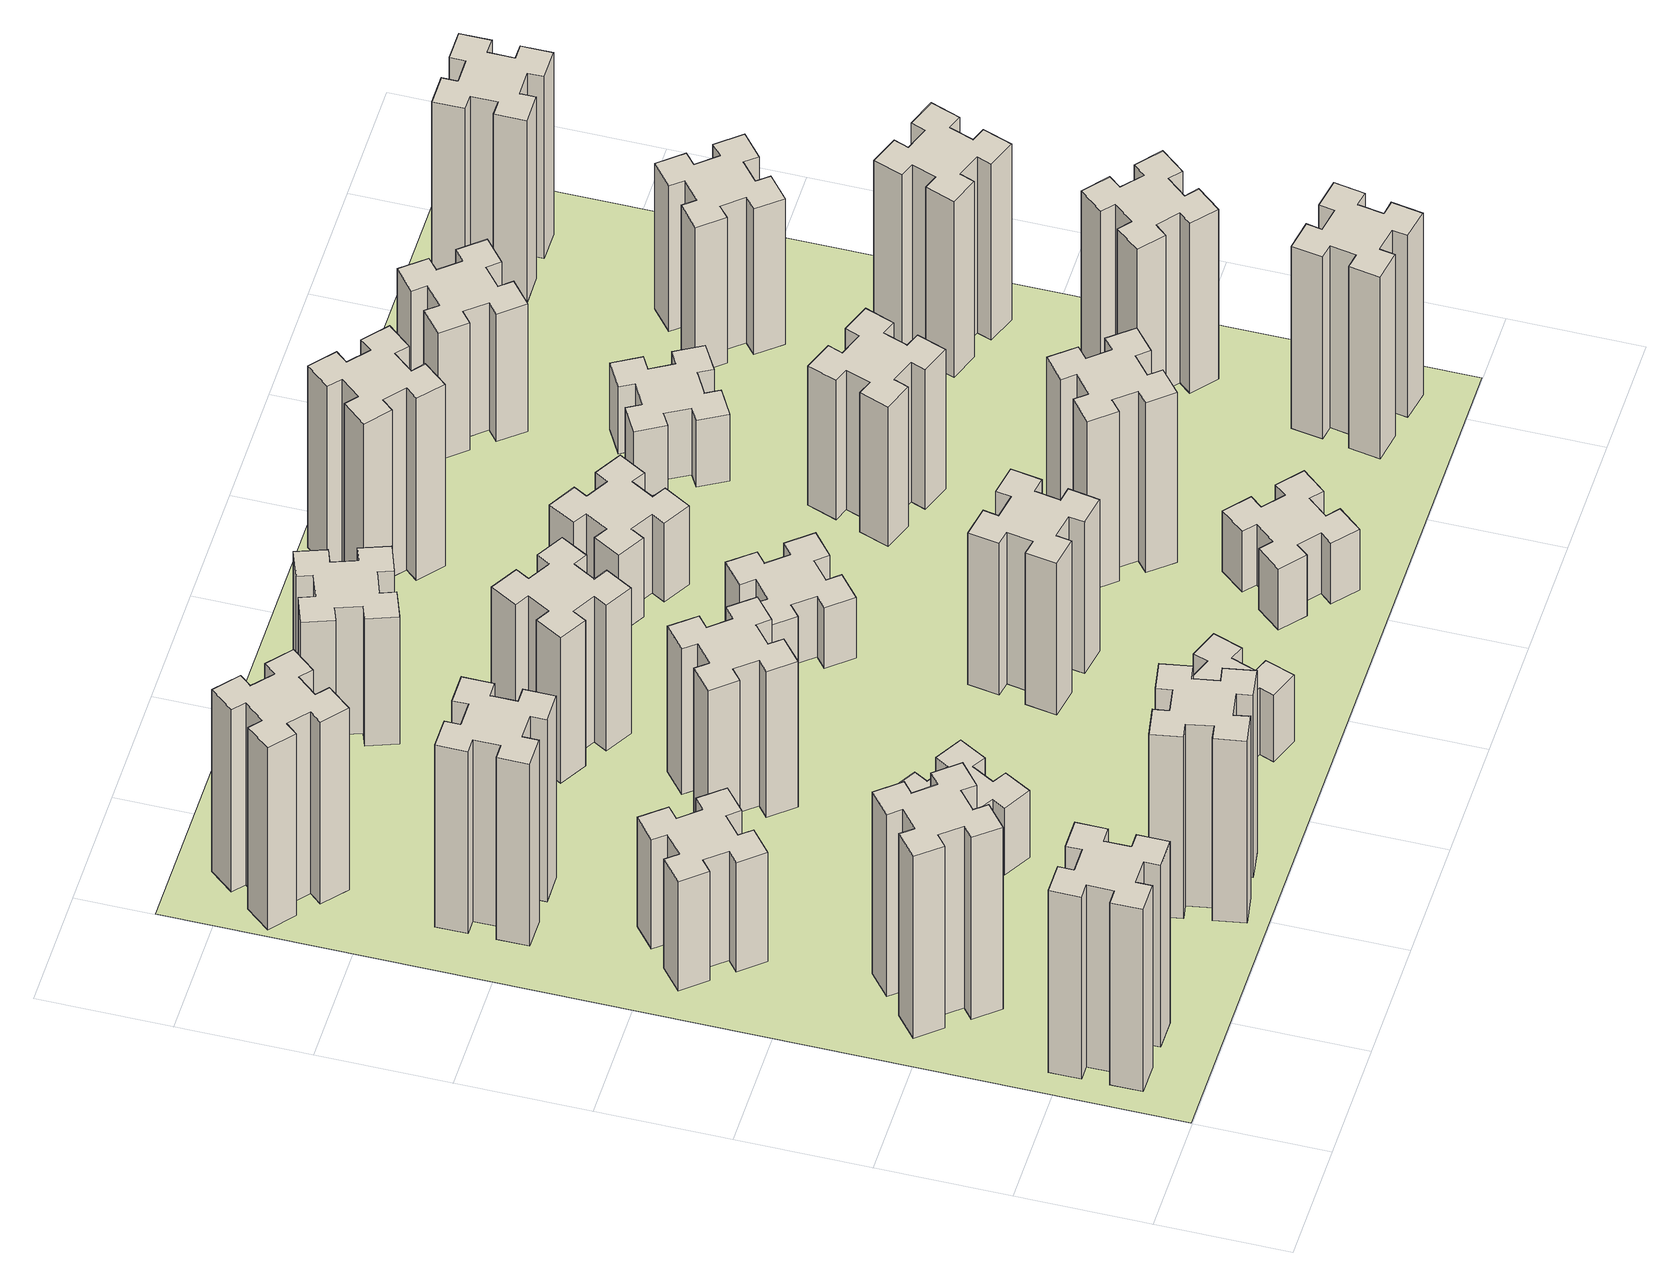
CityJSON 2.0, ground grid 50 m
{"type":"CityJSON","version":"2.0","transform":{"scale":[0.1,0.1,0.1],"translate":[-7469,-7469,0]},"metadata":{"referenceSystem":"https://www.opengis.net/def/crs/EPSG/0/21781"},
"CityObjects":{
"building1":{"type":"Building","attributes":{"class":"1000","function":"1000","usage":"1000","yearOfConstruction":2016,"roofType":"1000","measuredHeight":90,"storeysAboveGround":30,"storeysBelowGround":0},"geometry":[{"type":"Solid","lod":"1","boundaries":[[[[0,1,2,3,4,5,6,7,8,9,10,11,12,13,14,15,16,17,18,19]],[[17,16,20,21]],[[16,15,22,20]],[[15,14,23,22]],[[14,13,24,23]],[[13,12,25,24]],[[12,11,26,25]],[[11,10,27,26]],[[10,9,28,27]],[[9,8,29,28]],[[8,7,30,29]],[[7,6,31,30]],[[6,5,32,31]],[[5,4,33,32]],[[4,3,34,33]],[[3,2,35,34]],[[2,1,36,35]],[[1,0,37,36]],[[0,19,38,37]],[[19,18,39,38]],[[18,17,21,39]],[[24,25,26,27,28,29,30,31,32,33,34,35,36,37,38,39,21,20,22,23]]]]}]},
"building2":{"type":"Building","attributes":{"class":"1000","function":"1000","usage":"1000","yearOfConstruction":2016,"roofType":"1000","measuredHeight":90,"storeysAboveGround":30,"storeysBelowGround":0},"geometry":[{"type":"Solid","lod":"1","boundaries":[[[[40,41,42,43,44,45,46,47,48,49,50,51,52,53,54,55,56,57,58,59]],[[57,56,60,61]],[[56,55,62,60]],[[55,54,63,62]],[[54,53,64,63]],[[53,52,65,64]],[[52,51,66,65]],[[51,50,67,66]],[[50,49,68,67]],[[49,48,69,68]],[[48,47,70,69]],[[47,46,71,70]],[[46,45,72,71]],[[45,44,73,72]],[[44,43,74,73]],[[43,42,75,74]],[[42,41,76,75]],[[41,40,77,76]],[[40,59,78,77]],[[59,58,79,78]],[[58,57,61,79]],[[64,65,66,67,68,69,70,71,72,73,74,75,76,77,78,79,61,60,62,63]]]]}]},
"building3":{"type":"Building","attributes":{"class":"1000","function":"1000","usage":"1000","yearOfConstruction":2016,"roofType":"1000","measuredHeight":54,"storeysAboveGround":30,"storeysBelowGround":0},"geometry":[{"type":"Solid","lod":"1","boundaries":[[[[80,81,82,83,84,85,86,87,88,89,90,91,92,93,94,95,96,97,98,99]],[[97,96,100,101]],[[96,95,102,100]],[[95,94,103,102]],[[94,93,104,103]],[[93,92,105,104]],[[92,91,106,105]],[[91,90,107,106]],[[90,89,108,107]],[[89,88,109,108]],[[88,87,110,109]],[[87,86,111,110]],[[86,85,112,111]],[[85,84,113,112]],[[84,83,114,113]],[[83,82,115,114]],[[82,81,116,115]],[[81,80,117,116]],[[80,99,118,117]],[[99,98,119,118]],[[98,97,101,119]],[[104,105,106,107,108,109,110,111,112,113,114,115,116,117,118,119,101,100,102,103]]]]}]},
"building4":{"type":"Building","attributes":{"class":"1000","function":"1000","usage":"1000","yearOfConstruction":2016,"roofType":"1000","measuredHeight":90,"storeysAboveGround":30,"storeysBelowGround":0},"geometry":[{"type":"Solid","lod":"1","boundaries":[[[[120,121,122,123,124,125,126,127,128,129,130,131,132,133,134,135,136,137,138,139]],[[137,136,140,141]],[[136,135,142,140]],[[135,134,143,142]],[[134,133,144,143]],[[133,132,145,144]],[[132,131,146,145]],[[131,130,147,146]],[[130,129,148,147]],[[129,128,149,148]],[[128,127,150,149]],[[127,126,151,150]],[[126,125,152,151]],[[125,124,153,152]],[[124,123,154,153]],[[123,122,155,154]],[[122,121,156,155]],[[121,120,157,156]],[[120,139,158,157]],[[139,138,159,158]],[[138,137,141,159]],[[144,145,146,147,148,149,150,151,152,153,154,155,156,157,158,159,141,140,142,143]]]]}]},
"building5":{"type":"Building","attributes":{"class":"1000","function":"1000","usage":"1000","yearOfConstruction":2016,"roofType":"1000","measuredHeight":90,"storeysAboveGround":30,"storeysBelowGround":0},"geometry":[{"type":"Solid","lod":"1","boundaries":[[[[160,161,162,163,164,165,166,167,168,169,170,171,172,173,174,175,176,177,178,179]],[[177,176,180,181]],[[176,175,182,180]],[[175,174,183,182]],[[174,173,184,183]],[[173,172,185,184]],[[172,171,186,185]],[[171,170,187,186]],[[170,169,188,187]],[[169,168,189,188]],[[168,167,190,189]],[[167,166,191,190]],[[166,165,192,191]],[[165,164,193,192]],[[164,163,194,193]],[[163,162,195,194]],[[162,161,196,195]],[[161,160,197,196]],[[160,179,198,197]],[[179,178,199,198]],[[178,177,181,199]],[[184,185,186,187,188,189,190,191,192,193,194,195,196,197,198,199,181,180,182,183]]]]}]},
"building6":{"type":"Building","attributes":{"class":"1000","function":"1000","usage":"1000","yearOfConstruction":2016,"roofType":"1000","measuredHeight":90,"storeysAboveGround":30,"storeysBelowGround":0},"geometry":[{"type":"Solid","lod":"1","boundaries":[[[[200,201,202,203,204,205,206,207,208,209,210,211,212,213,214,215,216,217,218,219]],[[217,216,220,221]],[[216,215,222,220]],[[215,214,223,222]],[[214,213,224,223]],[[213,212,225,224]],[[212,211,226,225]],[[211,210,227,226]],[[210,209,228,227]],[[209,208,229,228]],[[208,207,230,229]],[[207,206,231,230]],[[206,205,232,231]],[[205,204,233,232]],[[204,203,234,233]],[[203,202,235,234]],[[202,201,236,235]],[[201,200,237,236]],[[200,219,238,237]],[[219,218,239,238]],[[218,217,221,239]],[[224,225,226,227,228,229,230,231,232,233,234,235,236,237,238,239,221,220,222,223]]]]}]},
"building7":{"type":"Building","attributes":{"class":"1000","function":"1000","usage":"1000","yearOfConstruction":2016,"roofType":"1000","measuredHeight":33,"storeysAboveGround":30,"storeysBelowGround":0},"geometry":[{"type":"Solid","lod":"1","boundaries":[[[[240,241,242,243,244,245,246,247,248,249,250,251,252,253,254,255,256,257,258,259]],[[257,256,260,261]],[[256,255,262,260]],[[255,254,263,262]],[[254,253,264,263]],[[253,252,265,264]],[[252,251,266,265]],[[251,250,267,266]],[[250,249,268,267]],[[249,248,269,268]],[[248,247,270,269]],[[247,246,271,270]],[[246,245,272,271]],[[245,244,273,272]],[[244,243,274,273]],[[243,242,275,274]],[[242,241,276,275]],[[241,240,277,276]],[[240,259,278,277]],[[259,258,279,278]],[[258,257,261,279]],[[264,265,266,267,268,269,270,271,272,273,274,275,276,277,278,279,261,260,262,263]]]]}]},
"building8":{"type":"Building","attributes":{"class":"1000","function":"1000","usage":"1000","yearOfConstruction":2016,"roofType":"1000","measuredHeight":72,"storeysAboveGround":30,"storeysBelowGround":0},"geometry":[{"type":"Solid","lod":"1","boundaries":[[[[280,281,282,283,284,285,286,287,288,289,290,291,292,293,294,295,296,297,298,299]],[[297,296,300,301]],[[296,295,302,300]],[[295,294,303,302]],[[294,293,304,303]],[[293,292,305,304]],[[292,291,306,305]],[[291,290,307,306]],[[290,289,308,307]],[[289,288,309,308]],[[288,287,310,309]],[[287,286,311,310]],[[286,285,312,311]],[[285,284,313,312]],[[284,283,314,313]],[[283,282,315,314]],[[282,281,316,315]],[[281,280,317,316]],[[280,299,318,317]],[[299,298,319,318]],[[298,297,301,319]],[[304,305,306,307,308,309,310,311,312,313,314,315,316,317,318,319,301,300,302,303]]]]}]},
"building9":{"type":"Building","attributes":{"class":"1000","function":"1000","usage":"1000","yearOfConstruction":2016,"roofType":"1000","measuredHeight":33,"storeysAboveGround":30,"storeysBelowGround":0},"geometry":[{"type":"Solid","lod":"1","boundaries":[[[[320,321,322,323,324,325,326,327,328,329,330,331,332,333,334,335,336,337,338,339]],[[337,336,340,341]],[[336,335,342,340]],[[335,334,343,342]],[[334,333,344,343]],[[333,332,345,344]],[[332,331,346,345]],[[331,330,347,346]],[[330,329,348,347]],[[329,328,349,348]],[[328,327,350,349]],[[327,326,351,350]],[[326,325,352,351]],[[325,324,353,352]],[[324,323,354,353]],[[323,322,355,354]],[[322,321,356,355]],[[321,320,357,356]],[[320,339,358,357]],[[339,338,359,358]],[[338,337,341,359]],[[344,345,346,347,348,349,350,351,352,353,354,355,356,357,358,359,341,340,342,343]]]]}]},
"building10":{"type":"Building","attributes":{"class":"1000","function":"1000","usage":"1000","yearOfConstruction":2016,"roofType":"1000","measuredHeight":72,"storeysAboveGround":30,"storeysBelowGround":0},"geometry":[{"type":"Solid","lod":"1","boundaries":[[[[360,361,362,363,364,365,366,367,368,369,370,371,372,373,374,375,376,377,378,379]],[[377,376,380,381]],[[376,375,382,380]],[[375,374,383,382]],[[374,373,384,383]],[[373,372,385,384]],[[372,371,386,385]],[[371,370,387,386]],[[370,369,388,387]],[[369,368,389,388]],[[368,367,390,389]],[[367,366,391,390]],[[366,365,392,391]],[[365,364,393,392]],[[364,363,394,393]],[[363,362,395,394]],[[362,361,396,395]],[[361,360,397,396]],[[360,379,398,397]],[[379,378,399,398]],[[378,377,381,399]],[[384,385,386,387,388,389,390,391,392,393,394,395,396,397,398,399,381,380,382,383]]]]}]},
"building11":{"type":"Building","attributes":{"class":"1000","function":"1000","usage":"1000","yearOfConstruction":2016,"roofType":"1000","measuredHeight":63,"storeysAboveGround":30,"storeysBelowGround":0},"geometry":[{"type":"Solid","lod":"1","boundaries":[[[[400,401,402,403,404,405,406,407,408,409,410,411,412,413,414,415,416,417,418,419]],[[417,416,420,421]],[[416,415,422,420]],[[415,414,423,422]],[[414,413,424,423]],[[413,412,425,424]],[[412,411,426,425]],[[411,410,427,426]],[[410,409,428,427]],[[409,408,429,428]],[[408,407,430,429]],[[407,406,431,430]],[[406,405,432,431]],[[405,404,433,432]],[[404,403,434,433]],[[403,402,435,434]],[[402,401,436,435]],[[401,400,437,436]],[[400,419,438,437]],[[419,418,439,438]],[[418,417,421,439]],[[424,425,426,427,428,429,430,431,432,433,434,435,436,437,438,439,421,420,422,423]]]]}]},
"building12":{"type":"Building","attributes":{"class":"1000","function":"1000","usage":"1000","yearOfConstruction":2016,"roofType":"1000","measuredHeight":75,"storeysAboveGround":30,"storeysBelowGround":0},"geometry":[{"type":"Solid","lod":"1","boundaries":[[[[440,441,442,443,444,445,446,447,448,449,450,451,452,453,454,455,456,457,458,459]],[[457,456,460,461]],[[456,455,462,460]],[[455,454,463,462]],[[454,453,464,463]],[[453,452,465,464]],[[452,451,466,465]],[[451,450,467,466]],[[450,449,468,467]],[[449,448,469,468]],[[448,447,470,469]],[[447,446,471,470]],[[446,445,472,471]],[[445,444,473,472]],[[444,443,474,473]],[[443,442,475,474]],[[442,441,476,475]],[[441,440,477,476]],[[440,459,478,477]],[[459,458,479,478]],[[458,457,461,479]],[[464,465,466,467,468,469,470,471,472,473,474,475,476,477,478,479,461,460,462,463]]]]}]},
"building13":{"type":"Building","attributes":{"class":"1000","function":"1000","usage":"1000","yearOfConstruction":2016,"roofType":"1000","measuredHeight":30,"storeysAboveGround":30,"storeysBelowGround":0},"geometry":[{"type":"Solid","lod":"1","boundaries":[[[[480,481,482,483,484,485,486,487,488,489,490,491,492,493,494,495,496,497,498,499]],[[497,496,500,501]],[[496,495,502,500]],[[495,494,503,502]],[[494,493,504,503]],[[493,492,505,504]],[[492,491,506,505]],[[491,490,507,506]],[[490,489,508,507]],[[489,488,509,508]],[[488,487,510,509]],[[487,486,511,510]],[[486,485,512,511]],[[485,484,513,512]],[[484,483,514,513]],[[483,482,515,514]],[[482,481,516,515]],[[481,480,517,516]],[[480,499,518,517]],[[499,498,519,518]],[[498,497,501,519]],[[504,505,506,507,508,509,510,511,512,513,514,515,516,517,518,519,501,500,502,503]]]]}]},
"building14":{"type":"Building","attributes":{"class":"1000","function":"1000","usage":"1000","yearOfConstruction":2016,"roofType":"1000","measuredHeight":30,"storeysAboveGround":30,"storeysBelowGround":0},"geometry":[{"type":"Solid","lod":"1","boundaries":[[[[520,521,522,523,524,525,526,527,528,529,530,531,532,533,534,535,536,537,538,539]],[[537,536,540,541]],[[536,535,542,540]],[[535,534,543,542]],[[534,533,544,543]],[[533,532,545,544]],[[532,531,546,545]],[[531,530,547,546]],[[530,529,548,547]],[[529,528,549,548]],[[528,527,550,549]],[[527,526,551,550]],[[526,525,552,551]],[[525,524,553,552]],[[524,523,554,553]],[[523,522,555,554]],[[522,521,556,555]],[[521,520,557,556]],[[520,539,558,557]],[[539,538,559,558]],[[538,537,541,559]],[[544,545,546,547,548,549,550,551,552,553,554,555,556,557,558,559,541,540,542,543]]]]}]},
"building15":{"type":"Building","attributes":{"class":"1000","function":"1000","usage":"1000","yearOfConstruction":2016,"roofType":"1000","measuredHeight":39,"storeysAboveGround":30,"storeysBelowGround":0},"geometry":[{"type":"Solid","lod":"1","boundaries":[[[[560,561,562,563,564,565,566,567,568,569,570,571,572,573,574,575,576,577,578,579]],[[577,576,580,581]],[[576,575,582,580]],[[575,574,583,582]],[[574,573,584,583]],[[573,572,585,584]],[[572,571,586,585]],[[571,570,587,586]],[[570,569,588,587]],[[569,568,589,588]],[[568,567,590,589]],[[567,566,591,590]],[[566,565,592,591]],[[565,564,593,592]],[[564,563,594,593]],[[563,562,595,594]],[[562,561,596,595]],[[561,560,597,596]],[[560,579,598,597]],[[579,578,599,598]],[[578,577,581,599]],[[584,585,586,587,588,589,590,591,592,593,594,595,596,597,598,599,581,580,582,583]]]]}]},
"building16":{"type":"Building","attributes":{"class":"1000","function":"1000","usage":"1000","yearOfConstruction":2016,"roofType":"1000","measuredHeight":90,"storeysAboveGround":30,"storeysBelowGround":0},"geometry":[{"type":"Solid","lod":"1","boundaries":[[[[600,601,602,603,604,605,606,607,608,609,610,611,612,613,614,615,616,617,618,619]],[[617,616,620,621]],[[616,615,622,620]],[[615,614,623,622]],[[614,613,624,623]],[[613,612,625,624]],[[612,611,626,625]],[[611,610,627,626]],[[610,609,628,627]],[[609,608,629,628]],[[608,607,630,629]],[[607,606,631,630]],[[606,605,632,631]],[[605,604,633,632]],[[604,603,634,633]],[[603,602,635,634]],[[602,601,636,635]],[[601,600,637,636]],[[600,619,638,637]],[[619,618,639,638]],[[618,617,621,639]],[[624,625,626,627,628,629,630,631,632,633,634,635,636,637,638,639,621,620,622,623]]]]}]},
"building17":{"type":"Building","attributes":{"class":"1000","function":"1000","usage":"1000","yearOfConstruction":2016,"roofType":"1000","measuredHeight":84,"storeysAboveGround":30,"storeysBelowGround":0},"geometry":[{"type":"Solid","lod":"1","boundaries":[[[[640,641,642,643,644,645,646,647,648,649,650,651,652,653,654,655,656,657,658,659]],[[657,656,660,661]],[[656,655,662,660]],[[655,654,663,662]],[[654,653,664,663]],[[653,652,665,664]],[[652,651,666,665]],[[651,650,667,666]],[[650,649,668,667]],[[649,648,669,668]],[[648,647,670,669]],[[647,646,671,670]],[[646,645,672,671]],[[645,644,673,672]],[[644,643,674,673]],[[643,642,675,674]],[[642,641,676,675]],[[641,640,677,676]],[[640,659,678,677]],[[659,658,679,678]],[[658,657,661,679]],[[664,665,666,667,668,669,670,671,672,673,674,675,676,677,678,679,661,660,662,663]]]]}]},
"building18":{"type":"Building","attributes":{"class":"1000","function":"1000","usage":"1000","yearOfConstruction":2016,"roofType":"1000","measuredHeight":69,"storeysAboveGround":30,"storeysBelowGround":0},"geometry":[{"type":"Solid","lod":"1","boundaries":[[[[680,681,682,683,684,685,686,687,688,689,690,691,692,693,694,695,696,697,698,699]],[[697,696,700,701]],[[696,695,702,700]],[[695,694,703,702]],[[694,693,704,703]],[[693,692,705,704]],[[692,691,706,705]],[[691,690,707,706]],[[690,689,708,707]],[[689,688,709,708]],[[688,687,710,709]],[[687,686,711,710]],[[686,685,712,711]],[[685,684,713,712]],[[684,683,714,713]],[[683,682,715,714]],[[682,681,716,715]],[[681,680,717,716]],[[680,699,718,717]],[[699,698,719,718]],[[698,697,701,719]],[[704,705,706,707,708,709,710,711,712,713,714,715,716,717,718,719,701,700,702,703]]]]}]},
"building19":{"type":"Building","attributes":{"class":"1000","function":"1000","usage":"1000","yearOfConstruction":2016,"roofType":"1000","measuredHeight":33,"storeysAboveGround":30,"storeysBelowGround":0},"geometry":[{"type":"Solid","lod":"1","boundaries":[[[[720,721,722,723,724,725,726,727,728,729,730,731,732,733,734,735,736,737,738,739]],[[737,736,740,741]],[[736,735,742,740]],[[735,734,743,742]],[[734,733,744,743]],[[733,732,745,744]],[[732,731,746,745]],[[731,730,747,746]],[[730,729,748,747]],[[729,728,749,748]],[[728,727,750,749]],[[727,726,751,750]],[[726,725,752,751]],[[725,724,753,752]],[[724,723,754,753]],[[723,722,755,754]],[[722,721,756,755]],[[721,720,757,756]],[[720,739,758,757]],[[739,738,759,758]],[[738,737,741,759]],[[744,745,746,747,748,749,750,751,752,753,754,755,756,757,758,759,741,740,742,743]]]]}]},
"building20":{"type":"Building","attributes":{"class":"1000","function":"1000","usage":"1000","yearOfConstruction":2016,"roofType":"1000","measuredHeight":90,"storeysAboveGround":30,"storeysBelowGround":0},"geometry":[{"type":"Solid","lod":"1","boundaries":[[[[760,761,762,763,764,765,766,767,768,769,770,771,772,773,774,775,776,777,778,779]],[[777,776,780,781]],[[776,775,782,780]],[[775,774,783,782]],[[774,773,784,783]],[[773,772,785,784]],[[772,771,786,785]],[[771,770,787,786]],[[770,769,788,787]],[[769,768,789,788]],[[768,767,790,789]],[[767,766,791,790]],[[766,765,792,791]],[[765,764,793,792]],[[764,763,794,793]],[[763,762,795,794]],[[762,761,796,795]],[[761,760,797,796]],[[760,779,798,797]],[[779,778,799,798]],[[778,777,781,799]],[[784,785,786,787,788,789,790,791,792,793,794,795,796,797,798,799,781,780,782,783]]]]}]},
"building21":{"type":"Building","attributes":{"class":"1000","function":"1000","usage":"1000","yearOfConstruction":2016,"roofType":"1000","measuredHeight":63,"storeysAboveGround":30,"storeysBelowGround":0},"geometry":[{"type":"Solid","lod":"1","boundaries":[[[[800,801,802,803,804,805,806,807,808,809,810,811,812,813,814,815,816,817,818,819]],[[817,816,820,821]],[[816,815,822,820]],[[815,814,823,822]],[[814,813,824,823]],[[813,812,825,824]],[[812,811,826,825]],[[811,810,827,826]],[[810,809,828,827]],[[809,808,829,828]],[[808,807,830,829]],[[807,806,831,830]],[[806,805,832,831]],[[805,804,833,832]],[[804,803,834,833]],[[803,802,835,834]],[[802,801,836,835]],[[801,800,837,836]],[[800,819,838,837]],[[819,818,839,838]],[[818,817,821,839]],[[824,825,826,827,828,829,830,831,832,833,834,835,836,837,838,839,821,820,822,823]]]]}]},
"building22":{"type":"Building","attributes":{"class":"1000","function":"1000","usage":"1000","yearOfConstruction":2016,"roofType":"1000","measuredHeight":84,"storeysAboveGround":30,"storeysBelowGround":0},"geometry":[{"type":"Solid","lod":"1","boundaries":[[[[840,841,842,843,844,845,846,847,848,849,850,851,852,853,854,855,856,857,858,859]],[[857,856,860,861]],[[856,855,862,860]],[[855,854,863,862]],[[854,853,864,863]],[[853,852,865,864]],[[852,851,866,865]],[[851,850,867,866]],[[850,849,868,867]],[[849,848,869,868]],[[848,847,870,869]],[[847,846,871,870]],[[846,845,872,871]],[[845,844,873,872]],[[844,843,874,873]],[[843,842,875,874]],[[842,841,876,875]],[[841,840,877,876]],[[840,859,878,877]],[[859,858,879,878]],[[858,857,861,879]],[[864,865,866,867,868,869,870,871,872,873,874,875,876,877,878,879,861,860,862,863]]]]}]},
"building23":{"type":"Building","attributes":{"class":"1000","function":"1000","usage":"1000","yearOfConstruction":2016,"roofType":"1000","measuredHeight":87,"storeysAboveGround":30,"storeysBelowGround":0},"geometry":[{"type":"Solid","lod":"1","boundaries":[[[[880,881,882,883,884,885,886,887,888,889,890,891,892,893,894,895,896,897,898,899]],[[897,896,900,901]],[[896,895,902,900]],[[895,894,903,902]],[[894,893,904,903]],[[893,892,905,904]],[[892,891,906,905]],[[891,890,907,906]],[[890,889,908,907]],[[889,888,909,908]],[[888,887,910,909]],[[887,886,911,910]],[[886,885,912,911]],[[885,884,913,912]],[[884,883,914,913]],[[883,882,915,914]],[[882,881,916,915]],[[881,880,917,916]],[[880,899,918,917]],[[899,898,919,918]],[[898,897,901,919]],[[904,905,906,907,908,909,910,911,912,913,914,915,916,917,918,919,901,900,902,903]]]]}]},
"building24":{"type":"Building","attributes":{"class":"1000","function":"1000","usage":"1000","yearOfConstruction":2016,"roofType":"1000","measuredHeight":72,"storeysAboveGround":30,"storeysBelowGround":0},"geometry":[{"type":"Solid","lod":"1","boundaries":[[[[920,921,922,923,924,925,926,927,928,929,930,931,932,933,934,935,936,937,938,939]],[[937,936,940,941]],[[936,935,942,940]],[[935,934,943,942]],[[934,933,944,943]],[[933,932,945,944]],[[932,931,946,945]],[[931,930,947,946]],[[930,929,948,947]],[[929,928,949,948]],[[928,927,950,949]],[[927,926,951,950]],[[926,925,952,951]],[[925,924,953,952]],[[924,923,954,953]],[[923,922,955,954]],[[922,921,956,955]],[[921,920,957,956]],[[920,939,958,957]],[[939,938,959,958]],[[938,937,941,959]],[[944,945,946,947,948,949,950,951,952,953,954,955,956,957,958,959,941,940,942,943]]]]}]},
"building25":{"type":"Building","attributes":{"class":"1000","function":"1000","usage":"1000","yearOfConstruction":2016,"roofType":"1000","measuredHeight":90,"storeysAboveGround":30,"storeysBelowGround":0},"geometry":[{"type":"Solid","lod":"1","boundaries":[[[[960,961,962,963,964,965,966,967,968,969,970,971,972,973,974,975,976,977,978,979]],[[977,976,980,981]],[[976,975,982,980]],[[975,974,983,982]],[[974,973,984,983]],[[973,972,985,984]],[[972,971,986,985]],[[971,970,987,986]],[[970,969,988,987]],[[969,968,989,988]],[[968,967,990,989]],[[967,966,991,990]],[[966,965,992,991]],[[965,964,993,992]],[[964,963,994,993]],[[963,962,995,994]],[[962,961,996,995]],[[961,960,997,996]],[[960,979,998,997]],[[979,978,999,998]],[[978,977,981,999]],[[984,985,986,987,988,989,990,991,992,993,994,995,996,997,998,999,981,980,982,983]]]]}]},
"landuse1":{"type":"LandUse","attributes":{"name":"plot1","function":"1010"},"geometry":[{"type":"MultiSurface","lod":"1","boundaries":[[[1000,1001,1002,1003]]]}]}
},
"vertices":[
[165,425,0],[165,325,0],[105,325,0],[105,205,0],[225,205,0],[225,265,0],[325,265,0],[325,205,0],[445,205,0],[445,325,0],[385,325,0],[385,425,0],[445,425,0],[445,545,0],[325,545,0],[325,485,0],[225,485,0],[225,545,0],[105,545,0],[105,425,0],[225,485,900],[225,545,900],[325,485,900],[325,545,900],[445,545,900],[445,425,900],[385,425,900],[385,325,900],[445,325,900],[445,205,900],[325,205,900],[325,265,900],[225,265,900],[225,205,900],[105,205,900],[105,325,900],[165,325,900],[165,425,900],[105,425,900],[105,545,900],
[492,1048,0],[427,1124,0],[473,1163,0],[396,1255,0],[304,1178,0],[343,1132,0],[266,1067,0],[228,1113,0],[136,1036,0],[213,944,0],[259,983,0],[323,906,0],[277,868,0],[354,776,0],[446,853,0],[408,899,0],[484,963,0],[523,917,0],[615,994,0],[538,1086,0],[484,963,900],[523,917,900],[408,899,900],[446,853,900],[354,776,900],[277,868,900],[323,906,900],[259,983,900],[213,944,900],[136,1036,900],[228,1113,900],[266,1067,900],[343,1132,900],[304,1178,900],[396,1255,900],[473,1163,900],[427,1124,900],[492,1048,900],[538,1086,900],[615,994,900],
[492,1888,0],[427,1964,0],[473,2003,0],[396,2095,0],[304,2018,0],[343,1972,0],[266,1907,0],[228,1953,0],[136,1876,0],[213,1784,0],[259,1823,0],[323,1746,0],[277,1708,0],[354,1616,0],[446,1693,0],[408,1739,0],[484,1803,0],[523,1757,0],[615,1834,0],[538,1926,0],[484,1803,540],[523,1757,540],[408,1739,540],[446,1693,540],[354,1616,540],[277,1708,540],[323,1746,540],[259,1823,540],[213,1784,540],[136,1876,540],[228,1953,540],[266,1907,540],[343,1972,540],[304,2018,540],[396,2095,540],[473,2003,540],[427,1964,540],[492,1888,540],[538,1926,540],[615,1834,540],
[485,2545,0],[485,2645,0],[545,2645,0],[545,2765,0],[425,2765,0],[425,2705,0],[325,2705,0],[325,2765,0],[205,2765,0],[205,2645,0],[265,2645,0],[265,2545,0],[205,2545,0],[205,2425,0],[325,2425,0],[325,2485,0],[425,2485,0],[425,2425,0],[545,2425,0],[545,2545,0],[425,2485,900],[425,2425,900],[325,2485,900],[325,2425,900],[205,2425,900],[205,2545,900],[265,2545,900],[265,2645,900],[205,2645,900],[205,2765,900],[325,2765,900],[325,2705,900],[425,2705,900],[425,2765,900],[545,2765,900],[545,2645,900],[485,2645,900],[485,2545,900],[545,2545,900],[545,2425,900],
[1085,158,0],[1184,176,0],[1194,117,0],[1312,137,0],[1291,256,0],[1232,245,0],[1215,344,0],[1274,354,0],[1253,472,0],[1135,451,0],[1145,392,0],[1047,375,0],[1037,434,0],[918,413,0],[939,295,0],[998,305,0],[1016,207,0],[957,197,0],[977,78,0],[1096,99,0],[1016,207,900],[957,197,900],[998,305,900],[939,295,900],[918,413,900],[1037,434,900],[1047,375,900],[1145,392,900],[1135,451,900],[1253,472,900],[1274,354,900],[1215,344,900],[1232,245,900],[1291,256,900],[1312,137,900],[1194,117,900],[1184,176,900],[1085,158,900],[1096,99,900],[977,78,900],
[384,3387,0],[308,3452,0],[346,3498,0],[254,3575,0],[177,3483,0],[223,3444,0],[159,3368,0],[113,3406,0],[36,3314,0],[128,3237,0],[166,3283,0],[243,3219,0],[204,3173,0],[296,3096,0],[373,3188,0],[327,3226,0],[392,3303,0],[438,3264,0],[515,3356,0],[423,3433,0],[392,3303,900],[438,3264,900],[327,3226,900],[373,3188,900],[296,3096,900],[204,3173,900],[243,3219,900],[166,3283,900],[128,3237,900],[36,3314,900],[113,3406,900],[159,3368,900],[223,3444,900],[177,3483,900],[254,3575,900],[346,3498,900],[308,3452,900],[384,3387,900],[423,3433,900],[515,3356,900],
[1086,1017,0],[1136,1104,0],[1188,1074,0],[1248,1178,0],[1144,1238,0],[1114,1186,0],[1027,1236,0],[1057,1288,0],[953,1348,0],[893,1244,0],[945,1214,0],[895,1127,0],[843,1157,0],[783,1053,0],[887,993,0],[917,1045,0],[1004,995,0],[974,943,0],[1078,883,0],[1138,987,0],[1004,995,330],[974,943,330],[917,1045,330],[887,993,330],[783,1053,330],[843,1157,330],[895,1127,330],[945,1214,330],[893,1244,330],[953,1348,330],[1057,1288,330],[1027,1236,330],[1114,1186,330],[1144,1238,330],[1248,1178,330],[1188,1074,330],[1136,1104,330],[1086,1017,330],[1138,987,330],[1078,883,330],
[1083,2072,0],[1006,2007,0],[968,2053,0],[876,1976,0],[953,1884,0],[999,1923,0],[1063,1846,0],[1017,1808,0],[1094,1716,0],[1186,1793,0],[1148,1839,0],[1224,1903,0],[1263,1857,0],[1355,1934,0],[1278,2026,0],[1232,1988,0],[1167,2064,0],[1213,2103,0],[1136,2195,0],[1044,2118,0],[1167,2064,720],[1213,2103,720],[1232,1988,720],[1278,2026,720],[1355,1934,720],[1263,1857,720],[1224,1903,720],[1148,1839,720],[1186,1793,720],[1094,1716,720],[1017,1808,720],[1063,1846,720],[999,1923,720],[953,1884,720],[876,1976,720],[968,2053,720],[1006,2007,720],[1083,2072,720],[1044,2118,720],[1136,2195,720],
[1669,460,0],[1635,366,0],[1579,387,0],[1537,274,0],[1650,233,0],[1671,289,0],[1765,255,0],[1744,199,0],[1857,157,0],[1898,270,0],[1842,291,0],[1876,385,0],[1932,364,0],[1973,477,0],[1860,518,0],[1840,462,0],[1746,496,0],[1767,552,0],[1654,593,0],[1613,480,0],[1746,496,330],[1767,552,330],[1840,462,330],[1860,518,330],[1973,477,330],[1932,364,330],[1876,385,330],[1842,291,330],[1898,270,330],[1857,157,330],[1744,199,330],[1765,255,330],[1671,289,330],[1650,233,330],[1537,274,330],[1579,387,330],[1635,366,330],[1669,460,330],[1613,480,330],[1654,593,330],
[1314,2666,0],[1227,2716,0],[1257,2768,0],[1153,2828,0],[1093,2724,0],[1145,2694,0],[1095,2607,0],[1043,2637,0],[983,2533,0],[1087,2473,0],[1117,2525,0],[1204,2475,0],[1174,2423,0],[1278,2363,0],[1338,2467,0],[1286,2497,0],[1336,2584,0],[1388,2554,0],[1448,2658,0],[1344,2718,0],[1336,2584,720],[1388,2554,720],[1286,2497,720],[1338,2467,720],[1278,2363,720],[1174,2423,720],[1204,2475,720],[1117,2525,720],[1087,2473,720],[983,2533,720],[1043,2637,720],[1095,2607,720],[1145,2694,720],[1093,2724,720],[1153,2828,720],[1257,2768,720],[1227,2716,720],[1314,2666,720],[1344,2718,720],[1448,2658,720],
[1125,3456,0],[1031,3422,0],[1010,3478,0],[897,3437,0],[939,3324,0],[995,3345,0],[1029,3251,0],[973,3230,0],[1014,3117,0],[1127,3159,0],[1106,3215,0],[1200,3249,0],[1220,3193,0],[1333,3234,0],[1292,3347,0],[1236,3326,0],[1202,3420,0],[1258,3440,0],[1217,3553,0],[1104,3512,0],[1202,3420,630],[1258,3440,630],[1236,3326,630],[1292,3347,630],[1333,3234,630],[1220,3193,630],[1200,3249,630],[1106,3215,630],[1127,3159,630],[1014,3117,630],[973,3230,630],[1029,3251,630],[995,3345,630],[939,3324,630],[897,3437,630],[1010,3478,630],[1031,3422,630],[1125,3456,630],[1104,3512,630],[1217,3553,630],
[2055,1047,0],[2072,1145,0],[2131,1135,0],[2152,1253,0],[2034,1274,0],[2024,1215,0],[1925,1232,0],[1936,1291,0],[1817,1312,0],[1797,1194,0],[1856,1184,0],[1838,1085,0],[1779,1096,0],[1758,977,0],[1877,957,0],[1887,1016,0],[1985,998,0],[1975,939,0],[2093,918,0],[2114,1037,0],[1985,998,750],[1975,939,750],[1887,1016,750],[1877,957,750],[1758,977,750],[1779,1096,750],[1838,1085,750],[1856,1184,750],[1797,1194,750],[1817,1312,750],[1936,1291,750],[1925,1232,750],[2024,1215,750],[2034,1274,750],[2152,1253,750],[2131,1135,750],[2072,1145,750],[2055,1047,750],[2114,1037,750],[2093,918,750],
[1972,1988,0],[1907,2064,0],[1953,2103,0],[1876,2195,0],[1784,2118,0],[1823,2072,0],[1746,2007,0],[1708,2053,0],[1616,1976,0],[1693,1884,0],[1739,1923,0],[1803,1846,0],[1757,1808,0],[1834,1716,0],[1926,1793,0],[1888,1839,0],[1964,1903,0],[2003,1857,0],[2095,1934,0],[2018,2026,0],[1964,1903,300],[2003,1857,300],[1888,1839,300],[1926,1793,300],[1834,1716,300],[1757,1808,300],[1803,1846,300],[1739,1923,300],[1693,1884,300],[1616,1976,300],[1708,2053,300],[1746,2007,300],[1823,2072,300],[1784,2118,300],[1876,2195,300],[1953,2103,300],[1907,2064,300],[1972,1988,300],[2018,2026,300],[2095,1934,300],
[2486,323,0],[2563,259,0],[2524,213,0],[2616,136,0],[2693,228,0],[2647,266,0],[2712,343,0],[2758,304,0],[2835,396,0],[2743,473,0],[2704,427,0],[2628,492,0],[2666,538,0],[2574,615,0],[2497,523,0],[2543,484,0],[2479,408,0],[2433,446,0],[2356,354,0],[2448,277,0],[2479,408,300],[2433,446,300],[2543,484,300],[2497,523,300],[2574,615,300],[2666,538,300],[2628,492,300],[2704,427,300],[2743,473,300],[2835,396,300],[2758,304,300],[2712,343,300],[2647,266,300],[2693,228,300],[2616,136,300],[2524,213,300],[2563,259,300],[2486,323,300],[2448,277,300],[2356,354,300],
[2026,2497,0],[2076,2584,0],[2128,2554,0],[2188,2658,0],[2084,2718,0],[2054,2666,0],[1967,2716,0],[1997,2768,0],[1893,2828,0],[1833,2724,0],[1885,2694,0],[1835,2607,0],[1783,2637,0],[1723,2533,0],[1827,2473,0],[1857,2525,0],[1944,2475,0],[1914,2423,0],[2018,2363,0],[2078,2467,0],[1944,2475,390],[1914,2423,390],[1857,2525,390],[1827,2473,390],[1723,2533,390],[1783,2637,390],[1835,2607,390],[1885,2694,390],[1833,2724,390],[1893,2828,390],[1997,2768,390],[1967,2716,390],[2054,2666,390],[2084,2718,390],[2188,2658,390],[2128,2554,390],[2076,2584,390],[2026,2497,390],[2078,2467,390],[2018,2363,390],
[1746,3383,0],[1823,3319,0],[1784,3273,0],[1876,3196,0],[1953,3288,0],[1907,3326,0],[1972,3403,0],[2018,3364,0],[2095,3456,0],[2003,3533,0],[1964,3487,0],[1888,3552,0],[1926,3598,0],[1834,3675,0],[1757,3583,0],[1803,3544,0],[1739,3468,0],[1693,3506,0],[1616,3414,0],[1708,3337,0],[1739,3468,900],[1693,3506,900],[1803,3544,900],[1757,3583,900],[1834,3675,900],[1926,3598,900],[1888,3552,900],[1964,3487,900],[2003,3533,900],[2095,3456,900],[2018,3364,900],[1972,3403,900],[1907,3326,900],[1953,3288,900],[1876,3196,900],[1784,3273,900],[1823,3319,900],[1746,3383,900],[1708,3337,900],[1616,3414,900],
[2563,1132,0],[2486,1067,0],[2448,1113,0],[2356,1036,0],[2433,944,0],[2479,983,0],[2543,906,0],[2497,868,0],[2574,776,0],[2666,853,0],[2628,899,0],[2704,963,0],[2743,917,0],[2835,994,0],[2758,1086,0],[2712,1048,0],[2647,1124,0],[2693,1163,0],[2616,1255,0],[2524,1178,0],[2647,1124,840],[2693,1163,840],[2712,1048,840],[2758,1086,840],[2835,994,840],[2743,917,840],[2704,963,840],[2628,899,840],[2666,853,840],[2574,776,840],[2497,868,840],[2543,906,840],[2479,983,840],[2433,944,840],[2356,1036,840],[2448,1113,840],[2486,1067,840],[2563,1132,840],[2524,1178,840],[2616,1255,840],
[2682,1771,0],[2716,1865,0],[2772,1844,0],[2813,1957,0],[2700,1998,0],[2680,1942,0],[2586,1976,0],[2607,2032,0],[2494,2073,0],[2453,1960,0],[2509,1940,0],[2475,1846,0],[2419,1867,0],[2377,1754,0],[2490,1713,0],[2511,1769,0],[2605,1735,0],[2584,1679,0],[2697,1637,0],[2738,1750,0],[2605,1735,690],[2584,1679,690],[2511,1769,690],[2490,1713,690],[2377,1754,690],[2419,1867,690],[2475,1846,690],[2509,1940,690],[2453,1960,690],[2494,2073,690],[2607,2032,690],[2586,1976,690],[2680,1942,690],[2700,1998,690],[2813,1957,690],[2772,1844,690],[2716,1865,690],[2682,1771,690],[2738,1750,690],[2697,1637,690],
[2475,2584,0],[2525,2497,0],[2473,2467,0],[2533,2363,0],[2637,2423,0],[2607,2475,0],[2694,2525,0],[2724,2473,0],[2828,2533,0],[2768,2637,0],[2716,2607,0],[2666,2694,0],[2718,2724,0],[2658,2828,0],[2554,2768,0],[2584,2716,0],[2497,2666,0],[2467,2718,0],[2363,2658,0],[2423,2554,0],[2497,2666,330],[2467,2718,330],[2584,2716,330],[2554,2768,330],[2658,2828,330],[2718,2724,330],[2666,2694,330],[2716,2607,330],[2768,2637,330],[2828,2533,330],[2724,2473,330],[2694,2525,330],[2607,2475,330],[2637,2423,330],[2533,2363,330],[2473,2467,330],[2525,2497,330],[2475,2584,330],[2423,2554,330],[2363,2658,330],
[3504,475,0],[3405,492,0],[3416,551,0],[3297,572,0],[3277,454,0],[3336,444,0],[3318,345,0],[3259,356,0],[3238,237,0],[3357,217,0],[3367,276,0],[3465,258,0],[3455,199,0],[3573,178,0],[3594,297,0],[3535,307,0],[3552,405,0],[3611,395,0],[3632,513,0],[3514,534,0],[3552,405,900],[3611,395,900],[3535,307,900],[3594,297,900],[3573,178,900],[3455,199,900],[3465,258,900],[3367,276,900],[3357,217,900],[3238,237,900],[3259,356,900],[3318,345,900],[3336,444,900],[3277,454,900],[3297,572,900],[3416,551,900],[3405,492,900],[3504,475,900],[3514,534,900],[3632,513,900],
[2712,3368,0],[2647,3444,0],[2693,3483,0],[2616,3575,0],[2524,3498,0],[2563,3452,0],[2486,3387,0],[2448,3433,0],[2356,3356,0],[2433,3264,0],[2479,3303,0],[2543,3226,0],[2497,3188,0],[2574,3096,0],[2666,3173,0],[2628,3219,0],[2704,3283,0],[2743,3237,0],[2835,3314,0],[2758,3406,0],[2704,3283,630],[2743,3237,630],[2628,3219,630],[2666,3173,630],[2574,3096,630],[2497,3188,630],[2543,3226,630],[2479,3303,630],[2433,3264,630],[2356,3356,630],[2448,3433,630],[2486,3387,630],[2563,3452,630],[2524,3498,630],[2616,3575,630],[2693,3483,630],[2647,3444,630],[2712,3368,630],[2758,3406,630],[2835,3314,630],
[3487,1006,0],[3552,1083,0],[3598,1044,0],[3675,1136,0],[3583,1213,0],[3544,1167,0],[3468,1232,0],[3506,1278,0],[3414,1355,0],[3337,1263,0],[3383,1224,0],[3319,1148,0],[3273,1186,0],[3196,1094,0],[3288,1017,0],[3326,1063,0],[3403,999,0],[3364,953,0],[3456,876,0],[3533,968,0],[3403,999,840],[3364,953,840],[3326,1063,840],[3288,1017,840],[3196,1094,840],[3273,1186,840],[3319,1148,840],[3383,1224,840],[3337,1263,840],[3414,1355,840],[3506,1278,840],[3468,1232,840],[3544,1167,840],[3583,1213,840],[3675,1136,840],[3598,1044,840],[3552,1083,840],[3487,1006,840],[3533,968,840],[3456,876,840],
[3520,1942,0],[3426,1976,0],[3447,2032,0],[3334,2073,0],[3293,1960,0],[3349,1940,0],[3315,1846,0],[3259,1867,0],[3217,1754,0],[3330,1713,0],[3351,1769,0],[3445,1735,0],[3424,1679,0],[3537,1637,0],[3578,1750,0],[3522,1771,0],[3556,1865,0],[3612,1844,0],[3653,1957,0],[3540,1998,0],[3556,1865,870],[3612,1844,870],[3522,1771,870],[3578,1750,870],[3537,1637,870],[3424,1679,870],[3445,1735,870],[3351,1769,870],[3330,1713,870],[3217,1754,870],[3259,1867,870],[3315,1846,870],[3349,1940,870],[3293,1960,870],[3334,2073,870],[3447,2032,870],[3426,1976,870],[3520,1942,870],[3540,1998,870],[3653,1957,870],
[3119,2563,0],[3183,2486,0],[3137,2448,0],[3214,2356,0],[3306,2433,0],[3268,2479,0],[3344,2543,0],[3383,2497,0],[3475,2574,0],[3398,2666,0],[3352,2628,0],[3287,2704,0],[3333,2743,0],[3256,2835,0],[3164,2758,0],[3203,2712,0],[3126,2647,0],[3088,2693,0],[2996,2616,0],[3073,2524,0],[3126,2647,720],[3088,2693,720],[3203,2712,720],[3164,2758,720],[3256,2835,720],[3333,2743,720],[3287,2704,720],[3352,2628,720],[3398,2666,720],[3475,2574,720],[3383,2497,720],[3344,2543,720],[3268,2479,720],[3306,2433,720],[3214,2356,720],[3137,2448,720],[3183,2486,720],[3119,2563,720],[3073,2524,720],[2996,2616,720],
[3285,3325,0],[3385,3325,0],[3385,3265,0],[3505,3265,0],[3505,3385,0],[3445,3385,0],[3445,3485,0],[3505,3485,0],[3505,3605,0],[3385,3605,0],[3385,3545,0],[3285,3545,0],[3285,3605,0],[3165,3605,0],[3165,3485,0],[3225,3485,0],[3225,3385,0],[3165,3385,0],[3165,3265,0],[3285,3265,0],[3225,3385,900],[3165,3385,900],[3225,3485,900],[3165,3485,900],[3165,3605,900],[3285,3605,900],[3285,3545,900],[3385,3545,900],[3385,3605,900],[3505,3605,900],[3505,3485,900],[3445,3485,900],[3445,3385,900],[3505,3385,900],[3505,3265,900],[3385,3265,900],[3385,3325,900],[3285,3325,900],[3285,3265,900],[3165,3265,900],
[5,3705,0],[3705,3705,0],[3705,5,0],[5,5,0]
]}
